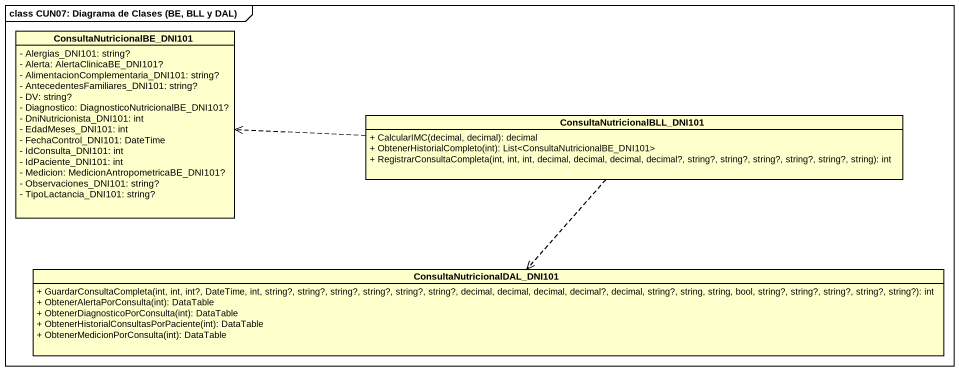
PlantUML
@startuml
mainframe class CUN07: Diagrama de Clases (BE, BLL y DAL)
hide circle
hide empty members
skinparam classAttributeIconSize 0
class ConsultaNutricionalBE_DNI101 {
  - Alergias_DNI101: string?
  - Alerta: AlertaClinicaBE_DNI101?
  - AlimentacionComplementaria_DNI101: string?
  - AntecedentesFamiliares_DNI101: string?
  - DV: string?
  - Diagnostico: DiagnosticoNutricionalBE_DNI101?
  - DniNutricionista_DNI101: int
  - EdadMeses_DNI101: int
  - FechaControl_DNI101: DateTime
  - IdConsulta_DNI101: int
  - IdPaciente_DNI101: int
  - Medicion: MedicionAntropometricaBE_DNI101?
  - Observaciones_DNI101: string?
  - TipoLactancia_DNI101: string?
}
class "ConsultaNutricionalBLL_DNI101" as ConsultaNutricionalBLL {
  + CalcularIMC(decimal, decimal): decimal
  + ObtenerHistorialCompleto(int): List<ConsultaNutricionalBE_DNI101>
  + RegistrarConsultaCompleta(int, int, int, decimal, decimal, decimal, decimal?, string?, string?, string?, string?, string?, string): int
}
class "ConsultaNutricionalDAL_DNI101" as ConsultaNutricionalDAL {
  + GuardarConsultaCompleta(int, int, int?, DateTime, int, string?, string?, string?, string?, string?, string?, decimal, decimal, decimal, decimal?, decimal, string?, string, string, bool, string?, string?, string?, string?, string?): int
  + ObtenerAlertaPorConsulta(int): DataTable
  + ObtenerDiagnosticoPorConsulta(int): DataTable
  + ObtenerHistorialConsultasPorPaciente(int): DataTable
  + ObtenerMedicionPorConsulta(int): DataTable
}
ConsultaNutricionalBLL .left.> ConsultaNutricionalBE_DNI101
ConsultaNutricionalBLL ..> ConsultaNutricionalDAL
@enduml
